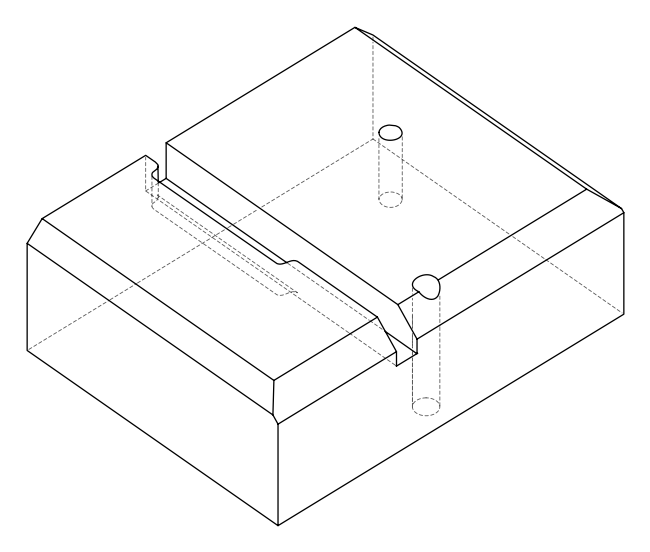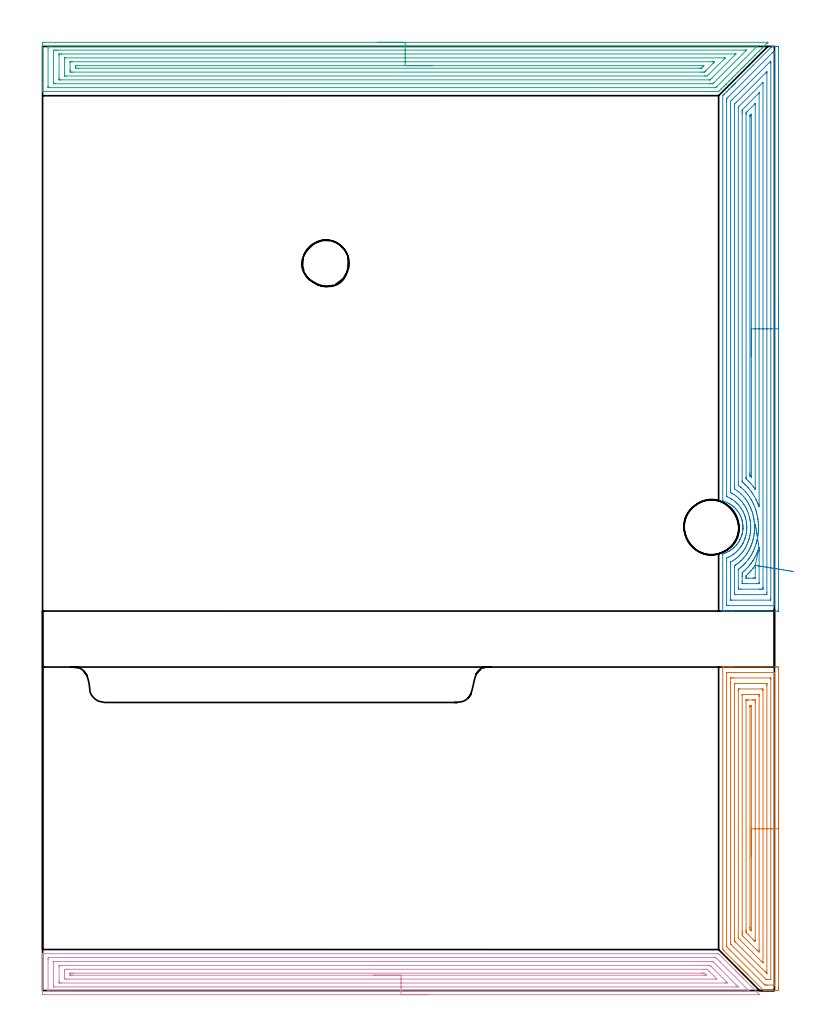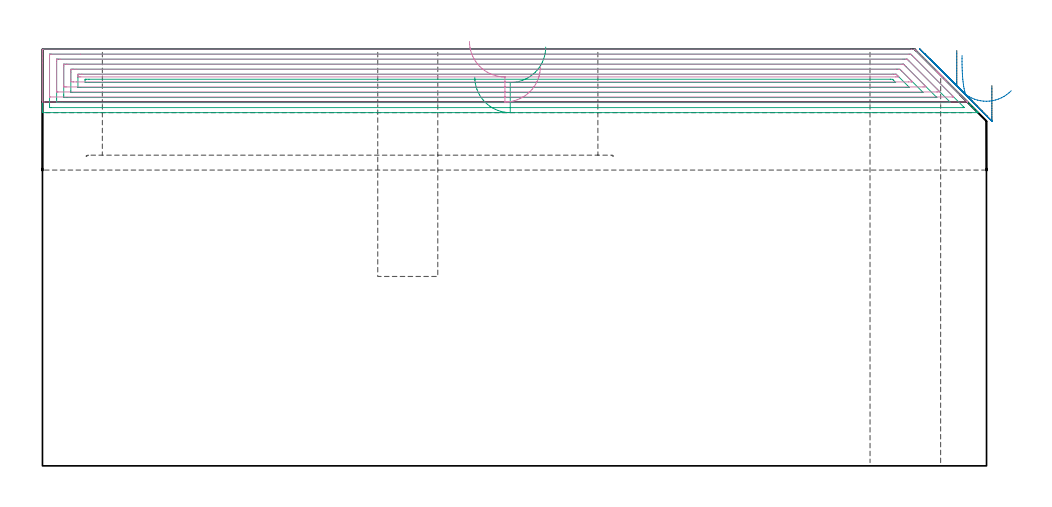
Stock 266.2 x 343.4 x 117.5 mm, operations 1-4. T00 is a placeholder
(PLAN: 12 operations, 8 tool changes, 83.6 min)
(1 AREA_MILL | FG_CHAMFER_SURFACE | UGT0205_001 | 7.4 min | 25876 mm3)
(2 AREA_MILL_1 | FG_CHAMFER_SURFACE_1 | UGT0205_001 | 12.65 min | 43922 mm3)
(3 AREA_MILL_2 | FG_CHAMFER_SURFACE_2 | UGT0205_001 | 14.53 min | 40387 mm3)
(4 AREA_MILL_3 | FG_CHAMFER_SURFACE_3 | UGT0205_001 | 12.38 min | 27876 mm3)
(5 MILL_OPEN_POCKET | POCKET_OPEN | NXT0201_010 | Follow Part, ap 2.5, ae 75% | 32.13 min | 227931 mm3)
(6 MILL_RECTANGULAR_SLOT | SLOT_RECTANGULAR | UGT0201_094 | Follow Part, ap 5, ae 75% | 1.26 min | 22692 mm3)
(7 MILL_BLIND_HOLE_FROM_SOLID_MATERIAL | STEP1POCKET | NXT0201_011 | Spiral | 1.61 min | 7735 mm3)
(8 SPOT_DRILL | STEP1HOLE | NXT0321_9005460120000 | 0.05 min | 0 mm3)
(9 DRILL_BLIND_HOLE_INTO_CENTER | STEP1HOLE | NXT0301_023 | 0.04 min | 0 mm3)
(10 GUN_DRILL_THROUGH_HOLE | STEP1HOLE | UGT0307_001 | 0.53 min | 1692 mm3)
(11 SPADE_DRILL_TO_ENLARGE_THROUGH_HOLE | STEP1HOLE | UGT0306_003 | 0.5 min | 8980 mm3)
(12 DRILL_TO_ENLARGE_THROUGH_HOLE | STEP1HOLE | UGT0301_265 | 0.51 min | 16509 mm3)
(TOOL UGT0205_001 | Chamfer Mill 20 x 3 x 45 deg. | D20 FL50 Z2)
(TOOL NXT0201_010 | ENDMILL 10mm [2P460-1000-NA 1630] | D10 FL30 Z6)
(TOOL UGT0201_094 | End mill 20 mm | D20 FL38 Z4)
(TOOL NXT0201_011 | ENDMILL 12mm [2P460-1200-NA 1630] | D12 FL38 Z6)
(TOOL NXT0321_9005460120000 | NC Spot Drill, 142deg, 12mm, Carbide, Uncoated | D12 PA142 FL30 Z2)
(TOOL NXT0301_023 | Carbide Drill 5.2mm [860.1-0520-016A1-MM 2214] | D5.2 PA140 FL28 Z2)
(TOOL UGT0307_001 | Gun Drill 5 mm | D5 PA130 FL24 Z1)
(TOOL UGT0306_003 | Spade Drill 12.5mm | D12.5 PA132 FL10 Z2)
(TOOL UGT0301_265 | Twist Drill 19.9 mm | D19.9 PA118 FL140 Z2)
(OP 1 AREA_MILL)
G17 G21 G94 G90
T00 M6
G54
G17 G0 G90 X267.7 Y68.85 S1061 M3
G43 Z127.5 H0
Z107.2
G94 G1 Y68.812 Z106.328 F250.
Y68.698 Z105.464
Y68.509 Z104.612
Y68.247 Z103.78
Y67.913 Z102.974
Y67.51 Z102.2
Y67.042 Z101.464
Y66.51 Z100.772
Y65.921 Z100.129
Y65.278 Z99.54
Y64.586 Z99.008
Y63.85 Z98.54
Y63.076 Z98.137
Y62.27 Z97.803
Y61.438 Z97.541
Y60.586 Z97.352
Y59.722 Z97.238
Y58.85 Z97.2
Y1.001
X267.699 Y0.568 Z97.201
X267.694 Y0.117 Z97.202
X267.691 Y0.009 Z97.205
X267.247 Y0. Z97.648
X266.929 Z97.966
X266.366 Z98.528
X265.728 Z99.169
X265.484 Z99.413
X264.847 Z100.05
X264.602 Z100.294
X264.114 Z100.786
X263.328 Z101.571
X262.839 Z102.059
X262.544 Z102.355
X262.289 Y0.01 Z102.609
X262.186 Y0.114 Z102.714
X256.837 Y5.462 Z108.061
X256.668 Y5.629 Z108.226
X256.503 Y5.796 Z108.395
X256.392 Y5.907 Z108.506
X256.228 Y6.07 Z108.667
X256.067 Y6.232 Z108.831
X255.947 Y6.352 Z108.951
X255.787 Y6.511 Z109.108
X255.63 Y6.669 Z109.268
X255.502 Y6.797 Z109.396
X255.346 Y6.951 Z109.549
X255.193 Y7.106 Z109.705
X255.057 Y7.242 Z109.841
X254.905 Y7.392 Z109.99
X254.756 Y7.542 Z110.141
X254.612 Y7.687 Z110.285
X254.465 Y7.833 Z110.431
X254.32 Y7.979 Z110.578
X254.167 Y8.132 Z110.73
X254.024 Y8.274 Z110.872
X253.883 Y8.416 Z111.015
X253.722 Y8.576 Z111.175
X253.583 Y8.715 Z111.313
X253.446 Y8.853 Z111.452
X253.278 Y9.021 Z111.62
X253.142 Y9.156 Z111.754
X253.009 Y9.289 Z111.888
X247.853 Y14.446 Z117.045
X247.496 Y14.805 Z117.402
X247.406 Y14.898 Z117.491
X247.4 Y15.695 Z117.5
Y117.577
X247.406 Y117.69 Z117.492
X247.651 Y117.7 Z117.247
X248.342 Z116.557
X249.127 Z115.772
X249.616 Z115.28
X249.86 Z115.036
X250.498 Z114.399
X250.742 Z114.155
X251.379 Z113.515
X261.198 Z103.698
X266.929 Z97.968
X267.247 Y117.697 Z97.65
X267.691 Y117.691 Z97.205
X267.694 Y117.583 Z97.203
X267.699 Y117.132 Z97.201
X267.7 Y116.675 Z97.2
Y58.85
X266.286 Z98.614
Y2.348
X266.284 Y2.146 Z98.616
X266.281 Y2.045 Z98.619
X266.279 Y2.024 Z98.621
X266.269 Y2.01 Z98.631
X266.173 Y2.007 Z98.727
X265.828 Y2.001 Z99.072
X263.721 Z101.179
X263.181 Y2.003 Z101.719
X262.839 Y2.01 Z102.061
X262.733 Y2.028 Z102.167
X262.624 Y2.133 Z102.276
X262.403 Y2.348 Z102.497
X252.836 Y11.913 Z112.064
X249.945 Y14.805 Z114.955
X249.616 Y15.134 Z115.284
X249.059 Y15.695 Z115.841
X248.87 Y15.892 Z116.03
X248.821 Y15.953 Z116.079
X248.819 Y15.999 Z116.081
X248.817 Y16.099 Z116.083
X248.814 Y16.504 Z116.086
Y16.585
Y115.352
X248.816 Y115.554 Z116.084
X248.819 Y115.655 Z116.081
X248.821 Y115.676 Z116.079
X248.831 Y115.69 Z116.069
X248.927 Y115.693 Z115.973
X249.272 Y115.699 Z115.628
X265.484 Y115.7 Z99.416
X266.023 Y115.698 Z98.877
X266.195 Y115.693 Z98.705
X266.27 Y115.69 Z98.63
X266.282 Y115.436 Z98.618
X266.284 Y115.352 Z98.616
X266.286 Y114.543 Z98.614
Y114.462
Y58.85
X264.872 Z100.028
X264.871 Y4.127 Z100.029
Y4.06
X264.868 Y4.027 Z100.032
X264.866 Y4.016 Z100.034
X264.854 Y4.01 Z100.046
X264.727 Y4.002 Z100.173
X263.721 Y4. Z101.179
X263.595 Y4.002 Z101.305
X263.342 Y4.009 Z101.558
X263.196 Y4.015 Z101.704
X263.156 Y4.051 Z101.744
X263.073 Y4.127 Z101.827
X250.498 Y16.702 Z114.402
X250.307 Y16.895 Z114.593
X250.26 Y16.946 Z114.64
X250.24 Y16.971 Z114.66
X250.236 Y17.023 Z114.664
X250.232 Y17.203 Z114.668
X250.229 Y17.474 Z114.671
Y113.573
X250.23 Y113.64 Z114.67
X250.232 Y113.673 Z114.668
X250.234 Y113.684 Z114.666
X250.246 Y113.69 Z114.654
X250.373 Y113.698 Z114.527
X250.498 Y113.7 Z114.402
X251.253 Z113.647
X264.602 Y113.699 Z100.298
X264.729 Y113.697 Z100.171
X264.813 Y113.692 Z100.087
X264.865 Y113.686 Z100.035
X264.867 Y113.662 Z100.033
X264.87 Y113.573 Z100.03
X264.871 Y113.301 Z100.029
X264.872 Y58.85 Z100.028
X263.457 Z101.443
Y6.797
X263.455 Y6.321 Z101.445
X263.452 Y6.215 Z101.448
X263.451 Y6.21 Z101.449
X263.431 Y6.225 Z101.469
X263.378 Y6.273 Z101.522
X263.274 Y6.375 Z101.626
X262.852 Y6.797 Z102.048
X252.174 Y17.474 Z112.726
X252.087 Y17.564 Z112.814
X251.908 Y17.751 Z112.992
X251.65 Y18.025 Z113.25
X251.647 Y18.094 Z113.253
X251.644 Y18.364 Z113.256
X251.643 Y18.988 Z113.257
Y19.254
Y111.527
X251.644 Y111.616 Z113.256
X251.648 Y111.67 Z113.252
X251.65 Y111.69 Z113.25
X251.669 Y111.692 Z113.231
X251.866 Y111.697 Z113.034
X252.261 Y111.7 Z112.639
X252.353 Z112.547
X262.932 Z101.968
X263.258 Y111.696 Z101.642
X263.42 Y111.69 Z101.48
X263.451 Y111.686 Z101.449
X263.454 Y111.66 Z101.446
X263.455 Y111.613 Z101.445
X263.457 Y111.169 Z101.443
Y110.903
Y58.85
X262.043 Z102.857
X262.042 Y10.356 Z102.858
X262.041 Y10.272 Z102.859
X262.036 Y10.185 Z102.864
X262.024 Y10.086 Z102.876
X261.958 Y10.147 Z102.942
X261.743 Y10.356 Z103.157
X253.734 Y18.364 Z111.166
X253.142 Y18.963 Z111.758
X253.075 Y19.035 Z111.825
X253.064 Y19.169 Z111.836
X253.059 Y19.254 Z111.841
X253.058 Y19.34 Z111.842
X253.057 Y109.209 Z111.843
X253.059 Y109.296 Z111.841
X253.064 Y109.468 Z111.836
X253.077 Y109.69 Z111.823
X253.142 Y109.693 Z111.758
X253.454 Y109.699 Z111.446
X261.387 Z103.513
X261.958 Y109.692 Z102.942
X262.032 Y109.69 Z102.868
X262.04 Y109.382 Z102.86
X262.042 Y109.21 Z102.858
X262.043 Y58.85 Z102.857
X260.629 Z104.271
X260.628 Y14.805 Z104.272
X260.626 Y14.369 Z104.274
X260.622 Y13.947 Z104.278
X260.195 Y14.361 Z104.705
X259.744 Y14.805 Z105.156
X254.905 Y19.643 Z109.995
X254.657 Y19.895 Z110.243
X254.534 Y20.024 Z110.366
X254.478 Y20.086 Z110.422
X254.477 Y20.144 Z110.423
X254.472 Y20.581 Z110.428
X254.471 Y21.034 Z110.429
Y21.472
Y107.344
X254.473 Y107.563 Z110.427
X254.476 Y107.672 Z110.424
X254.478 Y107.69 Z110.422
X254.503 Y107.694 Z110.397
X254.554 Y107.699 Z110.346
X259.842 Z105.058
X260.195 Y107.696 Z104.705
X260.547 Y107.69 Z104.353
X260.622 Y107.676 Z104.278
X260.625 Y107.607 Z104.275
X260.628 Y107.49 Z104.272
X260.629 Y107.344 Z104.271
Y106.906
Y58.85
X259.215 Z105.685
X259.214 Y18.364 Z105.686
X259.213 Y18.032 Z105.687
X259.21 Y17.866 Z105.69
X259.208 Y17.801 Z105.692
X259.153 Y17.854 Z105.747
X258.634 Y18.364 Z106.266
X256.668 Y20.33 Z108.232
X255.974 Y21.034 Z108.926
X255.892 Y21.137 Z109.008
X255.89 Y21.231 Z109.01
X255.888 Y21.429 Z109.012
X255.886 Y21.824 Z109.014
X255.885 Y21.923 Z109.015
X255.886 Y105.564 Z109.014
X255.888 Y105.663 Z109.012
X255.89 Y105.685 Z109.01
X255.891 Y105.69 Z109.009
X255.952 Y105.693 Z108.948
X256.131 Y105.698 Z108.769
X256.4 Y105.7 Z108.5
X256.534 Z108.366
X258.297 Z106.603
X258.432 Z106.468
X259.182 Y105.696 Z105.718
X259.195 Y105.691 Z105.705
X259.208 Y105.671 Z105.692
X259.209 Y105.564 Z105.691
X259.214 Y104.774 Z105.686
X259.215 Y104.675 Z105.685
Y58.85
X257.8 Z107.1
Y22.561
X257.797 Y21.923 Z107.103
X257.793 Y21.678 Z107.107
X257.55 Y21.899 Z107.35
X257.525 Y21.923 Z107.375
X257.307 Y22.169 Z107.593
X257.301 Y22.813 Z107.599
X257.3 Y23.066 Z107.6
Y103.148
X257.301 Y103.401 Z107.599
X257.303 Y103.569 Z107.597
X257.308 Y103.69 Z107.592
X257.351 Y103.694 Z107.549
X257.55 Y103.699 Z107.35
X257.634 Y103.7 Z107.266
X257.743 Y103.695 Z107.157
X257.793 Y103.69 Z107.107
X257.797 Y103.666 Z107.103
X257.799 Y103.636 Z107.101
X257.8 Y103.532 Z107.1
Y58.85
Y57.978 Z107.138
Y57.114 Z107.251
Y56.262 Z107.44
Y55.43 Z107.703
Y54.624 Z108.036
Y53.85 Z108.439
Y53.114 Z108.908
Y52.422 Z109.439
Y51.779 Z110.028
Y51.19 Z110.672
Y50.658 Z111.364
Y50.19 Z112.1
Y49.787 Z112.873
Y49.453 Z113.679
Y49.191 Z114.511
Y49.002 Z115.363
Y48.888 Z116.228
Y48.85 Z117.1
G0 Z127.5
M5
M2
(OP 2 AREA_MILL_1)
G17 G21 G94 G90
T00 M6
G54
G17 G0 G90 X267.7 Y250.7 S1061 M3
G43 Z127.5 H0
Z107.2
G94 G1 Y250.662 Z106.328 F250.
Y250.548 Z105.464
Y250.359 Z104.612
Y250.097 Z103.78
Y249.763 Z102.974
Y249.36 Z102.2
Y248.892 Z101.464
Y248.36 Z100.772
Y247.771 Z100.129
Y247.128 Z99.54
Y246.436 Z99.009
Y245.7 Z98.54
Y244.926 Z98.137
Y244.12 Z97.803
Y243.288 Z97.541
Y242.436 Z97.352
Y241.572 Z97.238
Y240.7 Z97.2
Y139.054
X267.699 Y138.596 Z97.201
X267.695 Y138.143 Z97.203
X267.691 Y138.009 Z97.206
X267.247 Y138. Z97.65
X251.379 Z113.516
X250.793 Z114.104
X250.498 Z114.399
X248.734 Z116.16
X248.152 Z116.747
X247.853 Z117.046
X247.703 Z117.196
X247.406 Y138.01 Z117.493
X247.4 Y138.15 Z117.5
Y158.66
X247.404 Y158.889 Z117.489
X247.406 Y158.891 Z117.487
X247.754 Y159.008 Z117.145
X247.853 Y159.04 Z117.046
X248.152 Y159.136 Z116.748
X248.268 Y159.177 Z116.631
X248.791 Y159.403 Z116.109
X249.029 Y159.506 Z115.869
X249.47 Y159.724 Z115.427
X249.616 Y159.805 Z115.279
X249.747 Y159.877 Z115.152
X249.907 Y159.965 Z114.992
X250.078 Y160.068 Z114.82
X250.139 Y160.108 Z114.76
X250.435 Y160.306 Z114.464
X250.784 Y160.559 Z114.115
X251.283 Y160.959 Z113.615
X251.379 Y161.048 Z113.517
X251.662 Y161.307 Z113.237
X252.191 Y161.85 Z112.706
X252.261 Y161.932 Z112.636
X252.539 Y162.257 Z112.359
X252.701 Y162.472 Z112.194
X252.833 Y162.642 Z112.067
X252.908 Y162.741 Z111.991
X253.17 Y163.132 Z111.729
X253.417 Y163.53 Z111.483
X253.436 Y163.564 Z111.464
X253.474 Y163.632 Z111.426
X253.667 Y164.01 Z111.229
X253.701 Y164.074 Z111.196
X253.913 Y164.523 Z110.986
X254.092 Y164.966 Z110.805
X254.255 Y165.414 Z110.641
X254.294 Y165.53 Z110.604
X254.297 Y165.54 Z110.602
X254.318 Y165.613 Z110.581
X254.367 Y165.794 Z110.528
X254.402 Y165.916 Z110.494
X254.499 Y166.305 Z110.399
X254.589 Y166.749 Z110.31
X254.617 Y166.924 Z110.283
X254.636 Y167.057 Z110.26
X254.646 Y167.131 Z110.247
X254.657 Y167.195 Z110.238
X254.697 Y167.558 Z110.199
X254.706 Y167.641 Z110.189
X254.712 Y167.762 Z110.179
X254.727 Y167.961 Z110.169
X254.731 Y168.023 Z110.164
X254.736 Y168.086 Z110.161
X254.74 Y168.216 Z110.157
X254.747 Y168.476 Z110.149
X254.733 Y168.915 Z110.162
Y168.958 Z110.165
X254.732 Y168.977
X254.712 Y169.226 Z110.179
X254.702 Y169.391 Z110.193
X254.699 Y169.423 Z110.196
X254.654 Y169.806 Z110.239
X254.648 Y169.868 Z110.248
X254.633 Y169.963 Z110.265
X254.576 Y170.315 Z110.322
X254.479 Y170.759 Z110.416
X254.464 Y170.815 Z110.431
X254.376 Y171.144 Z110.515
X254.324 Y171.357 Z110.576
X254.318 Y171.382 Z110.582
X254.294 Y171.469 Z110.604
X254.251 Y171.59 Z110.642
X254.232 Y171.65 Z110.663
X254.067 Y172.098 Z110.83
X253.884 Y172.541 Z111.014
X253.669 Y172.99 Z111.228
X253.417 Y173.471 Z111.482
X253.198 Y173.819 Z111.699
X253.147 Y173.901 Z111.75
X252.862 Y174.323 Z112.037
X252.539 Y174.747 Z112.359
X252.342 Y174.984 Z112.556
X252.188 Y175.157 Z112.709
X252.137 Y175.214 Z112.76
X251.661 Y175.698 Z113.237
X251.459 Y175.887 Z113.438
X251.438 Y175.906 Z113.459
X251.211 Y176.105 Z113.688
X250.785 Y176.441 Z114.115
X250.385 Y176.728 Z114.515
X249.976 Y176.996 Z114.924
X249.907 Y177.036 Z114.993
X249.471 Y177.276 Z115.428
X249.106 Y177.456 Z115.793
X249.029 Y177.494 Z115.87
X248.151 Y177.865 Z116.747
X248.095 Y177.887 Z116.803
X247.853 Y177.963 Z117.043
X247.658 Y178.024 Z117.239
X247.405 Y178.109 Z117.487
X247.403 Y178.111 Z117.488
X247.4 Y178.278 Z117.5
Y325.5 Z117.499
X247.853 Y325.955 Z117.043
X248.058 Y326.159 Z116.841
X248.116 Y326.216 Z116.784
X248.734 Y326.836 Z116.162
X248.968 Y327.068 Z115.932
X249.616 Y327.718 Z115.28
X249.82 Y327.92 Z115.08
X249.842 Y327.942 Z115.058
X250.498 Y328.599 Z114.399
X250.558 Y328.658 Z114.341
X250.733 Y328.834 Z114.166
X250.791 Y328.893 Z114.105
X250.848 Y328.949 Z114.051
X251.031 Y329.131 Z113.868
X251.085 Y329.187 Z113.812
X251.139 Y329.239 Z113.76
X251.328 Y329.428 Z113.571
X251.379 Y329.48 Z113.518
X251.429 Y329.53 Z113.47
X251.625 Y329.726 Z113.274
X251.673 Y329.774 Z113.224
X251.72 Y329.82 Z113.179
X251.922 Y330.023 Z112.977
X251.967 Y330.068 Z112.93
X258.462 Y336.562 Z106.438
X265.043 Y343.144 Z99.854
X265.3 Y343.4 Z99.599
X266.655 Z98.244
X267.247 Z97.649
X267.542 Z97.354
X267.691 Y343.398 Z97.205
X267.696 Y343.25 Z97.204
X267.7 Y343.021 Z97.2
Y240.7
X266.286 Z98.614
X266.285 Y140.176 Z98.615
X266.283 Y140.075 Z98.617
X266.28 Y140.026 Z98.62
X266.278 Y140.01 Z98.622
X266.233 Y140.008 Z98.667
X265.857 Y140.001 Z99.043
X249.616 Z115.284
X249.106 Y140.003 Z115.794
X248.911 Y140.01 Z115.989
X248.821 Y140.018 Z116.079
X248.816 Y140.297 Z116.084
X248.815 Y140.379 Z116.085
Y156.43
X248.82 Y157.235 Z116.08
X248.823 Y157.322 Z116.077
X249.371 Y157.57 Z115.529
X249.616 Y157.687 Z115.284
X249.965 Y157.86 Z114.935
X250.498 Y158.149 Z114.403
X250.539 Y158.172 Z114.361
X250.607 Y158.214 Z114.293
X251.068 Y158.528 Z113.832
X251.379 Y158.753 Z113.521
X251.579 Y158.904 Z113.321
X251.835 Y159.106 Z113.065
X252.065 Y159.303 Z112.835
X252.261 Y159.481 Z112.639
X252.523 Y159.731 Z112.377
X252.792 Y159.997 Z112.108
X252.963 Y160.179 Z111.937
X253.142 Y160.377 Z111.758
X253.376 Y160.652 Z111.524
X253.569 Y160.889 Z111.331
X253.765 Y161.15 Z111.135
X254.024 Y161.506 Z110.876
X254.135 Y161.668 Z110.765
X254.208 Y161.781 Z110.692
X254.475 Y162.216 Z110.425
X254.728 Y162.673 Z110.172
X254.765 Y162.743 Z110.135
X254.789 Y162.79 Z110.111
X254.905 Y163.03 Z109.995
X255.147 Y163.564 Z109.753
X255.333 Y164.023 Z109.567
X255.495 Y164.456 Z109.405
X255.538 Y164.582 Z109.362
X255.568 Y164.677 Z109.332
X255.767 Y165.368 Z109.133
X255.787 Y165.451 Z109.113
X255.923 Y166.102 Z108.977
X255.95 Y166.24 Z108.95
X256.048 Y166.868 Z108.852
X256.076 Y167.131 Z108.824
X256.124 Y167.682 Z108.776
X256.144 Y168.023 Z108.756
X256.156 Y168.541 Z108.744
X256.144 Y168.915 Z108.756
X256.113 Y169.477 Z108.787
X256.083 Y169.806 Z108.817
X255.993 Y170.49 Z108.907
X255.958 Y170.698 Z108.942
X255.787 Y171.529 Z109.113
X255.771 Y171.59 Z109.129
X255.583 Y172.275 Z109.317
X255.556 Y172.365 Z109.344
X255.516 Y172.482 Z109.384
X255.358 Y172.916 Z109.542
X255.171 Y173.373 Z109.729
X254.905 Y173.963 Z109.995
X254.756 Y174.265 Z110.144
X254.592 Y174.582 Z110.308
X254.242 Y175.157 Z110.658
X254.024 Y175.486 Z110.876
X253.617 Y176.049 Z111.283
X253.142 Y176.628 Z111.758
X252.853 Y176.94 Z112.047
X252.557 Y177.24 Z112.343
X252.261 Y177.525 Z112.639
X251.911 Y177.832 Z112.989
X251.379 Y178.247 Z113.521
X250.695 Y178.724 Z114.205
X250.498 Y178.845 Z114.403
X250.212 Y179.012 Z114.688
X249.616 Y179.312 Z115.284
X248.951 Y179.616 Z115.949
X248.836 Y179.674 Z116.064
X248.821 Y179.696 Z116.079
X248.819 Y179.718 Z116.081
X248.816 Y179.818 Z116.084
X248.815 Y180.021 Z116.085
X248.814 Y180.427 Z116.086
Y323.186
X248.816 Y323.995 Z116.084
X248.818 Y324.078 Z116.082
X248.834 Y324.472 Z116.066
X249.028 Y324.672 Z115.872
X249.32 Y324.97 Z115.58
X265.428 Y341.078 Z99.472
X265.484 Y341.133 Z99.416
X265.718 Y341.356 Z99.182
X265.766 Y341.39 Z99.134
X265.834 Y341.393 Z99.066
X265.994 Y341.397 Z98.906
X266.189 Y341.39 Z98.711
X266.279 Y341.382 Z98.621
X266.284 Y341.103 Z98.616
X266.285 Y341.021 Z98.615
X266.286 Y240.7 Z98.614
X264.872 Z100.029
X264.871 Y142.783
X264.866 Y142.162 Z100.034
X264.865 Y142.029 Z100.035
X264.855 Y142.01 Z100.045
X264.816 Y142.005 Z100.084
X264.762 Y142.001 Z100.138
X250.658 Y142. Z114.242
X250.498 Y142.002 Z114.403
X250.337 Y142.006 Z114.563
X250.237 Y142.01 Z114.663
X250.233 Y142.072 Z114.667
X250.231 Y142.162 Z114.669
X250.229 Y142.434 Z114.671
Y154.919
X250.231 Y155.539 Z114.669
X250.233 Y155.806 Z114.667
X250.235 Y155.844 Z114.665
X250.254 Y155.863 Z114.646
X250.318 Y155.901 Z114.582
X250.77 Y156.155 Z114.13
X251.249 Y156.43 Z113.652
X251.328 Y156.482 Z113.572
X251.379 Y156.517 Z113.521
X251.849 Y156.847 Z113.051
X252.261 Y157.15 Z112.639
X252.357 Y157.224 Z112.543
X252.48 Y157.322 Z112.42
X252.839 Y157.629 Z112.061
X253.142 Y157.906 Z111.758
X253.299 Y158.055 Z111.601
X253.461 Y158.214 Z111.439
X253.737 Y158.504 Z111.163
X254.024 Y158.814 Z110.876
X254.273 Y159.106 Z110.627
X254.556 Y159.459 Z110.344
X254.905 Y159.92 Z109.995
X254.938 Y159.964 Z109.962
X254.961 Y159.997 Z109.939
X255.29 Y160.499 Z109.61
X255.533 Y160.889 Z109.367
X255.627 Y161.051 Z109.273
X255.787 Y161.344 Z109.113
X256.009 Y161.781 Z108.891
X256.222 Y162.233 Z108.678
X256.416 Y162.673 Z108.484
X256.49 Y162.853 Z108.41
X256.668 Y163.304 Z108.232
X256.738 Y163.494 Z108.162
X256.762 Y163.564 Z108.138
X256.872 Y163.908 Z108.028
X256.948 Y164.173 Z107.952
X257.026 Y164.456 Z107.874
X257.135 Y164.876 Z107.765
X257.238 Y165.348 Z107.662
X257.293 Y165.607 Z107.607
X257.399 Y166.24 Z107.501
X257.419 Y166.372 Z107.481
X257.507 Y167.131 Z107.393
X257.511 Y167.171 Z107.389
X257.55 Y167.678 Z107.35
X257.565 Y168.008 Z107.335
Y168.023
X257.569 Y168.456 Z107.331
X257.567 Y168.898 Z107.333
X257.566 Y168.915 Z107.334
X257.55 Y169.268 Z107.35
X257.514 Y169.806 Z107.386
X257.511 Y169.846 Z107.389
X257.407 Y170.698 Z107.493
X257.384 Y170.866 Z107.516
X257.316 Y171.256 Z107.584
X257.247 Y171.59 Z107.653
X257.162 Y171.983 Z107.738
X257.038 Y172.482 Z107.862
X256.839 Y173.201 Z108.061
X256.781 Y173.373 Z108.119
X256.668 Y173.688 Z108.232
X256.439 Y174.265 Z108.461
X256.268 Y174.67 Z108.632
X256.039 Y175.157 Z108.861
X255.787 Y175.652 Z109.113
X255.561 Y176.049 Z109.339
X255.211 Y176.631 Z109.689
X255. Y176.94 Z109.9
X254.905 Y177.074 Z109.995
X254.584 Y177.507 Z110.316
X254.323 Y177.832 Z110.577
X254.024 Y178.192 Z110.876
X253.52 Y178.724 Z111.38
X253.142 Y179.096 Z111.758
X252.553 Y179.616 Z112.347
X252.261 Y179.846 Z112.639
X252.066 Y179.995 Z112.834
X251.456 Y180.43 Z113.444
X251.379 Y180.482 Z113.521
X251.342 Y180.507 Z113.558
X251.05 Y180.685 Z113.85
X250.813 Y180.821 Z114.087
X250.498 Y180.997 Z114.403
X250.241 Y181.14 Z114.659
X250.235 Y181.399 Z114.665
X250.231 Y181.669 Z114.669
X250.229 Y182.291 Z114.671
X250.228 Y182.563 Z114.672
X250.229 Y323.186 Z114.671
X250.23 Y323.322 Z114.67
X250.233 Y323.39 Z114.667
X250.235 Y323.42 Z114.665
X250.249 Y323.438 Z114.651
X250.498 Y323.695 Z114.403
X250.686 Y323.887 Z114.214
X250.877 Y324.078 Z114.023
X264.429 Y337.629 Z100.471
X264.602 Y337.799 Z100.298
X264.778 Y337.967 Z100.122
X264.865 Y338.036 Z100.035
X264.868 Y337.908 Z100.032
X264.87 Y337.726 Z100.03
X264.871 Y337.454 Z100.029
Y337.182
X264.872 Y240.7
X263.457 Z101.443
X263.456 Y144.838 Z101.444
X263.453 Y144.217 Z101.447
X263.45 Y144.014 Z101.45
X262.786 Y144. Z102.114
X252.207 Z112.693
X251.837 Y144.006 Z113.063
X251.658 Y144.01 Z113.242
X251.65 Y144.111 Z113.25
X251.645 Y144.569 Z113.255
X251.643 Y144.838 Z113.257
Y145.463
Y153.755
X251.645 Y154.378 Z113.255
X251.647 Y154.446 Z113.253
X251.649 Y154.476 Z113.251
X251.664 Y154.496 Z113.236
X251.891 Y154.647 Z113.009
X252.112 Y154.797 Z112.788
X252.261 Y154.902 Z112.639
X252.628 Y155.167 Z112.272
X253.142 Y155.552 Z111.758
X253.612 Y155.955 Z111.288
X254.024 Y156.329 Z110.876
X254.076 Y156.378 Z110.824
X254.13 Y156.43 Z110.77
X254.512 Y156.829 Z110.388
X254.905 Y157.245 Z109.995
X254.974 Y157.322 Z109.926
X255.342 Y157.772 Z109.558
X255.69 Y158.214 Z109.21
X255.732 Y158.27 Z109.168
X255.787 Y158.346 Z109.113
X256.096 Y158.793 Z108.804
X256.307 Y159.106 Z108.593
X256.448 Y159.329 Z108.452
X256.668 Y159.689 Z108.232
X256.78 Y159.885 Z108.12
X256.84 Y159.997 Z108.06
X257.083 Y160.47 Z107.817
X257.291 Y160.889 Z107.609
X257.375 Y161.066 Z107.525
X257.55 Y161.451 Z107.35
X257.648 Y161.681 Z107.252
X257.689 Y161.781 Z107.211
X257.895 Y162.324 Z107.005
X258.023 Y162.673 Z106.877
X258.126 Y162.981 Z106.774
X258.301 Y163.564 Z106.599
X258.33 Y163.667 Z106.57
X258.431 Y164.044 Z106.469
X258.51 Y164.376 Z106.39
X258.528 Y164.456 Z106.372
X258.664 Y165.113 Z106.236
X258.703 Y165.348 Z106.197
X258.79 Y165.877 Z106.11
X258.835 Y166.24 Z106.065
X258.882 Y166.675 Z106.018
X258.924 Y167.131 Z105.976
X258.951 Y167.497 Z105.949
X258.974 Y168.023 Z105.926
X258.982 Y168.358 Z105.918
X258.975 Y168.915 Z105.925
X258.96 Y169.272 Z105.94
X258.929 Y169.806 Z105.971
X258.894 Y170.231 Z106.006
X258.839 Y170.698 Z106.061
X258.77 Y171.247 Z106.13
X258.714 Y171.59 Z106.186
X258.565 Y172.346 Z106.335
X258.535 Y172.482 Z106.365
X258.431 Y172.927 Z106.469
X258.314 Y173.373 Z106.586
X258.27 Y173.537 Z106.63
X258.147 Y173.956 Z106.753
X258.045 Y174.265 Z106.855
X257.817 Y174.886 Z107.083
X257.708 Y175.157 Z107.192
X257.55 Y175.536 Z107.35
X257.316 Y176.049 Z107.584
X257.103 Y176.501 Z107.797
X256.869 Y176.94 Z108.031
X256.668 Y177.293 Z108.232
X256.339 Y177.832 Z108.561
X256.121 Y178.168 Z108.779
X255.787 Y178.653 Z109.113
X255.737 Y178.724 Z109.163
X255.6 Y178.913 Z109.3
X255.026 Y179.616 Z109.874
X254.905 Y179.756 Z109.995
X254.186 Y180.507 Z110.714
X254.024 Y180.665 Z110.876
X253.204 Y181.399 Z111.696
X253.142 Y181.449 Z111.758
X252.922 Y181.622 Z111.978
X251.812 Y182.413 Z113.088
X251.65 Y182.532 Z113.25
X251.648 Y182.604 Z113.252
X251.644 Y182.915 Z113.256
X251.643 Y183.183 Z113.257
Y183.808
Y321.403
X251.644 Y322.026 Z113.256
X251.648 Y322.294 Z113.252
X251.65 Y322.37 Z113.25
X251.663 Y322.402 Z113.237
X251.691 Y322.434 Z113.209
X251.785 Y322.534 Z113.115
X252.347 Y323.099 Z112.553
X263.136 Y333.887 Z101.764
X263.243 Y333.991 Z101.657
X263.436 Y334.175 Z101.464
X263.451 Y334.183 Z101.449
X263.453 Y334.158 Z101.447
X263.456 Y333.887 Z101.444
X263.457 Y333.683 Z101.443
Y240.7
X262.043 Z102.857
Y146.535
X262.042 Y146.448 Z102.858
X262.037 Y146.276 Z102.863
X262.028 Y146.01 Z102.872
X261.958 Y146.007 Z102.942
X261.689 Y146.002 Z103.211
X261.076 Y146. Z103.824
X260.809 Z104.091
X254.024 Y146.001 Z110.876
X253.755 Y146.002 Z111.145
X253.142 Y146.01 Z111.758
X253.064 Y146.026 Z111.836
X253.057 Y146.621 Z111.843
X253.058 Y152.949 Z111.842
X253.059 Y153.036 Z111.841
X253.064 Y153.203 Z111.836
X253.142 Y153.272 Z111.758
X253.412 Y153.482 Z111.488
X253.764 Y153.755 Z111.136
X253.908 Y153.872 Z110.992
X254.024 Y153.969 Z110.876
X254.386 Y154.281 Z110.514
X254.79 Y154.647 Z110.11
X254.85 Y154.703 Z110.05
X254.905 Y154.759 Z109.995
X255.288 Y155.152 Z109.612
X255.66 Y155.539 Z109.24
X255.721 Y155.605 Z109.179
X255.787 Y155.681 Z109.113
X256.404 Y156.43 Z108.496
X256.521 Y156.58 Z108.379
X256.668 Y156.775 Z108.232
X256.896 Y157.091 Z108.004
X257.059 Y157.322 Z107.841
X257.257 Y157.619 Z107.643
X257.55 Y158.066 Z107.35
X257.606 Y158.157 Z107.294
X257.64 Y158.214 Z107.26
X257.927 Y158.724 Z106.973
X258.132 Y159.106 Z106.768
X258.235 Y159.305 Z106.665
X258.431 Y159.698 Z106.469
X258.528 Y159.9 Z106.372
X258.572 Y159.997 Z106.328
X258.798 Y160.518 Z106.102
X258.952 Y160.889 Z105.948
X259.055 Y161.15 Z105.845
X259.296 Y161.781 Z105.604
X259.301 Y161.793 Z105.599
X259.313 Y161.831 Z105.587
X259.51 Y162.473 Z105.39
X259.568 Y162.673 Z105.332
X259.704 Y163.169 Z105.196
X259.804 Y163.564 Z105.096
X259.878 Y163.884 Z105.022
X260.002 Y164.456 Z104.898
X260.034 Y164.619 Z104.866
X260.161 Y165.348 Z104.739
X260.166 Y165.377 Z104.734
X260.195 Y165.575 Z104.705
X260.264 Y166.17 Z104.636
X260.271 Y166.24 Z104.629
X260.338 Y166.986 Z104.562
X260.348 Y167.131 Z104.552
X260.383 Y167.832 Z104.517
X260.389 Y168.023 Z104.511
X260.392 Y168.715 Z104.508
X260.389 Y168.915 Z104.511
X260.36 Y169.639 Z104.54
X260.349 Y169.806 Z104.551
X260.287 Y170.605 Z104.613
X260.277 Y170.698 Z104.623
X260.195 Y171.395 Z104.705
X260.17 Y171.59 Z104.73
X260.166 Y171.619 Z104.734
X260.084 Y172.086 Z104.816
X260.008 Y172.482 Z104.892
X259.96 Y172.719 Z104.94
X259.811 Y173.373 Z105.089
X259.685 Y173.889 Z105.215
X259.583 Y174.265 Z105.317
X259.482 Y174.618 Z105.418
X259.321 Y175.149 Z105.579
X259.318 Y175.157 Z105.582
X259.313 Y175.172 Z105.587
X258.974 Y176.049 Z105.926
X258.734 Y176.634 Z106.166
X258.596 Y176.94 Z106.304
X258.431 Y177.291 Z106.469
X258.161 Y177.832 Z106.739
X257.847 Y178.423 Z107.053
X257.669 Y178.724 Z107.231
X257.55 Y178.916 Z107.35
X257.098 Y179.616 Z107.802
X256.668 Y180.22 Z108.232
X256.449 Y180.507 Z108.451
X255.787 Y181.323 Z109.113
X255.72 Y181.399 Z109.18
X254.905 Y182.242 Z109.995
X254.856 Y182.291 Z110.044
X254.024 Y183.026 Z110.876
X253.839 Y183.183 Z111.061
X253.142 Y183.708 Z111.758
X253.096 Y183.744 Z111.804
X253.073 Y183.765 Z111.827
X253.065 Y183.774 Z111.835
X253.063 Y183.816 Z111.837
X253.058 Y183.988 Z111.842
X253.057 Y184.074 Z111.843
Y184.88
Y321.
X253.059 Y321.201 Z111.841
X253.062 Y321.301 Z111.838
X253.064 Y321.348 Z111.836
X253.104 Y321.403 Z111.796
X253.122 Y321.423 Z111.778
X253.142 Y321.444 Z111.758
X261.988 Y330.29 Z102.912
X262.02 Y330.32 Z102.88
X262.031 Y330.324 Z102.869
X262.038 Z102.862
X262.04 Y330.32 Z102.86
X262.042 Y330.306 Z102.858
X262.043 Y330.234 Z102.857
Y240.7
X260.629 Z104.271
Y176.751
X260.628 Y176.502 Z104.272
X260.623 Y176.049 Z104.277
X260.622 Y176.01 Z104.278
X260.612 Y175.986 Z104.288
X260.587 Y176.049 Z104.313
X260.49 Y176.302 Z104.41
X260.281 Y176.853 Z104.619
X260.247 Y176.94 Z104.653
X260.195 Y177.072 Z104.705
X259.866 Y177.832 Z105.034
X259.591 Y178.442 Z105.309
X259.452 Y178.724 Z105.448
X259.313 Y178.996 Z105.587
X258.976 Y179.616 Z105.924
X258.467 Y180.471 Z106.433
X258.085 Y181.047 Z106.815
X257.837 Y181.399 Z107.063
X257.55 Y181.792 Z107.35
X257.154 Y182.291 Z107.746
X256.668 Y182.884 Z108.232
X256.388 Y183.183 Z108.512
X255.787 Y183.799 Z109.113
X255.503 Y184.074 Z109.397
X255.188 Y184.36 Z109.712
X254.905 Y184.611 Z109.995
X254.5 Y184.966 Z110.4
X254.478 Y184.998 Z110.422
X254.475 Y185.022 Z110.425
X254.473 Y185.076 Z110.427
X254.472 Y185.186 Z110.428
X254.471 Y185.405 Z110.429
Y319.167
X254.472 Y319.619 Z110.428
X254.475 Y320.055 Z110.425
X254.478 Y320.283 Z110.422
X254.49 Y320.33 Z110.41
X254.533 Y320.377 Z110.367
X254.66 Y320.511 Z110.24
X260.546 Y326.398 Z104.354
X260.6 Y326.449 Z104.3
X260.618 Y326.464 Z104.282
X260.622 Z104.278
X260.625 Y326.459 Z104.275
X260.628 Y326.418 Z104.272
X260.629 Y326.39 Z104.271
Y326.314
Y240.7
X259.215 Z105.685
X259.214 Y182.885 Z105.686
X259.213 Y182.392 Z105.687
X259.211 Y182.291 Z105.689
X259.209 Z105.691
X258.969 Y182.639 Z105.931
X258.571 Y183.183 Z106.329
X258.431 Y183.363 Z106.469
X257.859 Y184.074 Z107.041
X257.55 Y184.447 Z107.35
X257.059 Y184.966 Z107.841
X256.668 Y185.366 Z108.232
X256.158 Y185.858 Z108.742
X255.965 Y186.042 Z108.935
X255.892 Y186.111 Z109.008
X255.89 Y186.156 Z109.01
X255.888 Y186.254 Z109.012
X255.885 Y186.65 Z109.015
Y186.75
Y318.727
X255.888 Y319.123 Z109.012
X255.89 Y319.222 Z109.01
X255.892 Y319.268 Z109.008
X255.909 Y319.3 Z108.991
X256.004 Y319.4 Z108.896
X256.217 Y319.619 Z108.683
X258.987 Y322.389 Z105.913
X259.105 Y322.505 Z105.795
X259.191 Y322.586 Z105.709
X259.202 Y322.595 Z105.698
X259.208 Y322.554 Z105.692
X259.213 Y322.396 Z105.687
X259.214 Y322.294 Z105.686
X259.215 Y322.16 Z105.685
Y240.7
X257.8 Z107.1
Y187.388
X257.798 Y186.75 Z107.102
X257.797 Y186.709 Z107.103
X257.796 Y186.703 Z107.104
X257.742 Y186.75 Z107.158
X257.55 Y186.941 Z107.35
X257.377 Y187.116 Z107.523
X257.335 Y187.161 Z107.565
X257.316 Y187.183 Z107.584
X257.307 Y187.221 Z107.593
X257.303 Y187.388 Z107.597
X257.301 Y187.641 Z107.599
X257.3 Y187.894 Z107.6
X257.299 Y188.533 Z107.601
X257.3 Y317.836 Z107.6
X257.301 Y318.087 Z107.599
X257.303 Y318.173 Z107.597
X257.306 Y318.237 Z107.594
X257.334 Y318.275 Z107.566
X257.55 Y318.5 Z107.35
X257.662 Y318.614 Z107.238
X257.775 Y318.727 Z107.125
X257.786 Y318.733 Z107.114
X257.793 Y318.734 Z107.107
X257.796 Y318.727 Z107.104
X257.798 Y318.709 Z107.102
X257.8 Y318.475 Z107.1
Y240.7
Y239.828 Z107.138
Y238.963 Z107.252
Y238.112 Z107.44
Y237.28 Z107.703
Y236.474 Z108.037
Y235.7 Z108.439
Y234.964 Z108.908
Y234.272 Z109.439
Y233.629 Z110.029
Y233.04 Z110.672
Y232.508 Z111.364
Y232.04 Z112.1
Y231.637 Z112.873
Y231.303 Z113.679
Y231.041 Z114.511
Y230.852 Z115.363
Y230.738 Z116.228
Y230.7 Z117.1
G0 Z127.5
X259.302 Y169.23
Z115.72
G1 X259.287 Y169.326 Z114.853
X259.283 Y169.347 Z113.98
X259.292 Y169.292 Z113.11
X259.312 Y169.163 Z112.247
X259.345 Y168.96 Z111.399
X259.388 Y168.685 Z110.573
X259.443 Y168.34 Z109.773
X259.508 Y167.927 Z109.008
X259.583 Y167.45 Z108.281
X259.669 Y166.913 Z107.599
X259.763 Y166.318 Z106.968
X259.865 Y165.672 Z106.391
X259.975 Y164.978 Z105.874
X260.091 Y164.242 Z105.419
X260.213 Y163.47 Z105.032
X260.34 Y162.668 Z104.713
X260.471 Y161.841 Z104.467
X260.605 Y160.997 Z104.295
X260.622 Y160.889 Z104.278
X260.624 Y160.827 Z104.276
X260.628 Y160.451 Z104.272
X260.629 Y159.997 Z104.271
Y159.839
Y148.405
X260.627 Y148.185 Z104.273
X260.625 Y148.076 Z104.275
X260.622 Y148.023 Z104.278
X260.617 Y148.009 Z104.283
X260.59 Y148.005 Z104.31
X260.195 Y148.001 Z104.705
X259.713 Y148. Z105.187
X256.187 Z108.713
X255.305 Z109.595
X254.905 Y148.003 Z109.995
X254.506 Y148.008 Z110.394
X254.483 Y148.01 Z110.417
X254.478 Y148.021 Z110.422
X254.475 Y148.063 Z110.425
X254.472 Y148.141 Z110.428
X254.471 Y148.844 Z110.429
Y150.627
X254.472 Y151.08 Z110.428
X254.474 Y151.516 Z110.426
X254.478 Y151.972 Z110.422
X254.484 Y152.02 Z110.416
X254.531 Y152.062 Z110.369
X254.602 Y152.124 Z110.298
X254.905 Y152.384 Z109.995
X255.159 Y152.606 Z109.741
X255.445 Y152.863 Z109.455
X255.621 Y153.031 Z109.279
X255.787 Y153.194 Z109.113
X256.064 Y153.475 Z108.836
X256.335 Y153.755 Z108.565
X256.496 Y153.929 Z108.404
X256.668 Y154.122 Z108.232
X256.908 Y154.404 Z107.992
X257.11 Y154.647 Z107.79
X257.307 Y154.893 Z107.593
X257.55 Y155.203 Z107.35
X257.693 Y155.394 Z107.207
X257.798 Y155.539 Z107.102
X258.059 Y155.915 Z106.841
X258.413 Y156.43 Z106.487
X258.42 Y156.442 Z106.48
X258.431 Y156.46 Z106.469
X258.755 Y156.995 Z106.145
X258.946 Y157.322 Z105.954
X259.078 Y157.56 Z105.822
X259.313 Y157.994 Z105.587
X259.388 Y158.138 Z105.512
X259.425 Y158.214 Z105.475
X259.674 Y158.74 Z105.226
X259.844 Y159.106 Z105.056
X259.952 Y159.351 Z104.948
X260.195 Y159.917 Z104.705
X260.217 Y159.974 Z104.683
X260.226 Y159.997 Z104.674
X260.578 Y160.93 Z104.322
X260.605 Y160.997 Z104.295
X259.208 Y154.647 Z105.692
X259.215 Y153.755 Z105.685
X259.214 Y150.089 Z105.686
X259.213 Y150.04 Z105.687
X259.211 Y150.017 Z105.689
X259.21 Y150.012 Z105.69
X259.175 Y150.01 Z105.725
X258.803 Y150.002 Z106.097
X258.617 Y150. Z106.283
X258.431 Z106.469
X256.668 Z108.232
X255.972 Y150.001 Z108.928
X255.921 Y150.006 Z108.979
X255.911 Y150.009 Z108.989
X255.892 Y150.026 Z109.008
X255.889 Y150.085 Z109.011
X255.887 Y150.188 Z109.013
X255.888 Y150.584 Z109.012
X255.891 Y150.782 Z109.009
X255.894 Y150.874 Z109.006
X255.942 Y150.922 Z108.958
X256.105 Y151.08 Z108.795
X256.393 Y151.358 Z108.507
X256.668 Y151.626 Z108.232
X256.84 Y151.798 Z108.06
X257.008 Y151.972 Z107.892
X257.272 Y152.253 Z107.628
X257.55 Y152.557 Z107.35
X257.692 Y152.72 Z107.208
X257.812 Y152.863 Z107.088
X258.431 Y153.63 Z106.469
X258.487 Y153.699 Z106.413
X258.529 Y153.755 Z106.371
X258.581 Y153.825 Z106.319
X258.86 Y154.214 Z106.04
X259.172 Y154.647 Z105.728
X259.179 Y154.651 Z105.721
X259.208 Y154.647 Z105.692
X259.846 Y154.545 Z105.107
X260.533 Y154.435 Z104.58
X261.263 Y154.318 Z104.116
X262.029 Y154.195 Z103.718
X262.827 Y154.067 Z103.39
X263.65 Y153.936 Z103.133
X264.492 Y153.801 Z102.949
X265.347 Y153.664 Z102.841
X266.208 Y153.526 Z102.808
X267.068 Y153.388 Z102.852
X267.922 Y153.252 Z102.971
X268.761 Y153.117 Z103.165
X269.581 Y152.986 Z103.433
X270.375 Y152.859 Z103.772
X271.137 Y152.737 Z104.18
X271.86 Y152.621 Z104.653
X272.54 Y152.512 Z105.188
X273.172 Y152.411 Z105.782
G0 Z127.5
M5
M2
(OP 3 AREA_MILL_2)
G17 G21 G94 G90
T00 M6
G54
G17 G0 G90 X121.9 Y344.9 S1061 M3
G43 Z127.5 H0
Z109.6
G94 G1 X121.938 Z108.728 F250.
X122.052 Z107.864
X122.241 Z107.012
X122.503 Z106.18
X122.837 Z105.374
X123.24 Z104.6
X123.709 Z103.864
X124.24 Z103.172
X124.829 Z102.529
X125.472 Z101.94
X126.164 Z101.408
X126.9 Z100.94
X127.674 Z100.537
X128.48 Z100.203
X129.312 Z99.941
X130.164 Z99.752
X131.028 Z99.638
X131.9 Z99.6
X263.539
X263.781 Y344.895 Z99.604
X263.782 Y344.894 Z99.605
X263.781 Y344.88 Z99.619
X263.534 Y344.633 Z99.866
X263.483 Y344.583 Z99.916
X263.276 Y344.374 Z100.122
X262.665 Y343.765 Z100.735
X262.59 Y343.69 Z100.809
X262.389 Y343.487 Z101.009
X261.797 Y342.897 Z101.603
X261.697 Y342.796 Z101.702
X261.503 Y342.601 Z101.895
X260.929 Y342.029 Z102.471
X260.804 Y341.903 Z102.595
X260.616 Y341.714 Z102.782
X260.06 Y341.16 Z103.34
X259.729 Y340.827 Z103.669
X259.192 Y340.292 Z104.208
X258.842 Y339.94 Z104.556
X258.324 Y339.424 Z105.076
X257.956 Y339.054 Z105.443
X257.455 Y338.555 Z105.945
X257.069 Y338.167 Z106.329
X256.587 Y337.687 Z106.813
X256.182 Y337.28 Z107.216
X255.719 Y336.819 Z107.681
X255.295 Y336.393 Z108.103
X255.148 Y336.247 Z108.252
X254.85 Y335.95 Z108.55
X254.408 Y335.507 Z108.99
X253.944 Y335.043 Z109.456
X253.521 Y334.62 Z109.877
X253.037 Y334.137 Z110.363
X252.635 Y333.733 Z110.764
X252.131 Y333.231 Z111.269
X251.748 Y332.846 Z111.651
X251.225 Y332.324 Z112.175
X250.861 Y331.96 Z112.538
X250.682 Y331.782 Z112.718
X250.509 Y331.609 Z112.891
X249.974 Y331.073 Z113.425
X249.789 Y330.889 Z113.611
X249.641 Y330.741 Z113.759
X249.531 Y330.629 Z113.868
X249.491 Y330.591 Z113.908
X248.773 Y329.873 Z114.627
X248.644 Y329.743 Z114.754
X248.598 Y329.697 Z114.801
X247.904 Y329.004 Z115.496
X247.757 Y328.856 Z115.641
X247.705 Y328.804 Z115.694
X247.036 Y328.136 Z116.364
X246.871 Y327.969 Z116.528
X246.812 Y327.911 Z116.587
X246.177 Y327.277 Z117.223
X245.925 Y327.029 Z117.466
X245.895 Y327.004 Z117.489
X245.77 Y327. Z117.5
X0.168
X0.01 Y327.003 Z117.488
X0.008 Y327.029 Z117.462
X0. Y327.396 Z117.104
Y327.745 Z116.754
Y328.413 Z116.082
Y329.633 Z114.864
Y330.186 Z114.308
Y342.157 Z102.34
Y344.374 Z100.123
X0.003 Y344.654 Z99.844
X0.01 Y344.892 Z99.606
X0.25 Y344.899 Z99.599
X131.9 Y344.9 Z99.6
Y343.486 Z101.014
X259.613
X259.833 Y343.48 Z101.02
X259.916 Y343.476 Z101.024
X259.899 Y343.454 Z101.046
X259.872 Y343.425 Z101.075
X259.776 Y343.326 Z101.174
X259.702 Y343.252 Z101.248
X245.324 Y328.874 Z115.626
X245.09 Y328.645 Z115.855
X244.867 Y328.429 Z116.071
X244.43 Y328.414 Z116.086
X2.401
X2.178 Y328.416 Z116.084
X2.067 Y328.418 Z116.082
X2.02 Y328.421 Z116.079
X2.01 Y328.451 Z116.049
X2.006 Y328.555 Z115.945
X2.001 Y328.81 Z115.69
X2. Y342.601 Z101.899
X2.002 Y342.997 Z101.503
X2.01 Y343.396 Z101.104
X2.02 Y343.479 Z101.021
X2.067 Y343.482 Z101.018
X2.178 Y343.484 Z101.016
X2.401 Y343.486 Z101.014
X131.9
Y342.072 Z102.428
X255.148 Y342.071 Z102.429
X255.682
X255.82 Y342.069 Z102.431
X256.041 Y342.064 Z102.436
X256.05 Y342.058 Z102.442
X256.048 Y342.052 Z102.448
X256.041 Y342.041 Z102.459
X244.308 Y330.308 Z114.192
X244.185 Y330.186 Z114.314
X243.858 Y329.868 Z114.632
X243.804 Y329.835 Z114.665
X243.717 Y329.833 Z114.667
X243.537 Y329.831 Z114.669
X243.004 Y329.829 Z114.671
X242.644
X4.547
X4.187 Y329.83 Z114.67
X4.067 Y329.832 Z114.668
X4.025 Y329.835 Z114.665
X4.01 Y329.837 Z114.663
X4.007 Y329.877 Z114.623
X4.003 Y330.001 Z114.499
X4.001 Y330.186 Z114.314
X4. Y330.372 Z114.128
Y341.013 Z103.487
X4.002 Y341.714 Z102.786
X4.005 Y341.895 Z102.605
X4.016 Y342.064 Z102.436
X4.187 Y342.067 Z102.433
X4.721 Y342.07 Z102.43
X5.08 Y342.071 Z102.429
X5.613 Y342.072 Z102.428
X131.9
Y340.657 Z103.843
X251.747
X252.107 Y340.655 Z103.845
X252.165 Y340.653 Z103.847
X252.189 Y340.65 Z103.85
X252.18 Y340.638 Z103.862
X252.118 Y340.57 Z103.93
X252.045 Y340.494 Z104.006
X251.978 Y340.427 Z104.073
X243.524 Y331.973 Z112.527
X243.078 Y331.529 Z112.971
X242.93 Y331.385 Z113.115
X242.811 Y331.272 Z113.228
X242.775 Y331.25 Z113.25
X242.734 Y331.247 Z113.253
X242.644 Y331.245 Z113.255
X242.473 Y331.243 Z113.257
X6.695
X6.097 Y331.245 Z113.255
X6.029 Y331.248 Z113.252
X6.013 Y331.249 Z113.251
X6.009 Y331.265 Z113.235
X6.005 Y331.316 Z113.184
X6.002 Y331.521 Z112.979
X6. Y331.933 Z112.567
Y339.94 Z104.56
X6.003 Y340.37 Z104.13
X6.007 Y340.585 Z103.915
X6.01 Y340.637 Z103.863
X6.017 Y340.651 Z103.849
X6.042 Y340.652 Z103.848
X6.146 Y340.655 Z103.845
X6.866 Y340.657 Z103.843
X7.037
X131.9
Y339.243 Z105.257
X247.812
X248.003 Y339.242 Z105.258
X248.194 Y339.239 Z105.261
X248.304 Y339.237 Z105.263
X248.223 Y339.133 Z105.367
X248.152 Y339.054 Z105.446
X248.079 Y338.978 Z105.522
X248.003 Y338.901 Z105.599
X242.295 Y333.193 Z111.307
X241.946 Y332.846 Z111.654
X241.847 Y332.752 Z111.748
X241.751 Y332.664 Z111.836
X241.048 Y332.658 Z111.842
X240.858 Y332.657 Z111.843
X8.652
X8.462 Y332.659 Z111.841
X8.081 Y332.664 Z111.836
X8.009 Y332.671 Z111.829
X8.006 Y332.697 Z111.803
X8.002 Y332.754 Z111.746
X8.001 Y332.846 Z111.654
X8. Y333.494 Z111.006
Y338.814 Z105.686
X8.002 Y339.054 Z105.446
X8.007 Y339.215 Z105.285
X8.009 Y339.23 Z105.27
X8.043 Y339.236 Z105.264
X8.144 Y339.24 Z105.26
X8.271 Y339.242 Z105.258
X131.9 Y339.243 Z105.257
Y337.829 Z106.671
X243.537
X243.879 Y337.828 Z106.672
X244.153 Y337.825 Z106.675
X244.43 Y337.822 Z106.678
X244.436 Y337.795 Z106.705
X244.43 Y337.782 Z106.718
X244.18 Y337.529 Z106.971
X243.933 Y337.28 Z107.22
X241.272 Y334.62 Z109.88
X241.066 Y334.414 Z110.086
X240.858 Y334.207 Z110.293
X240.758 Y334.114 Z110.386
X240.723 Y334.083 Z110.417
X240.687 Y334.078 Z110.422
X240.514 Y334.075 Z110.425
X239.965 Y334.072 Z110.428
X239.624 Y334.071 Z110.429
X10.991 Y334.072 Z110.428
X10.439 Y334.075 Z110.425
X10.091 Y334.078 Z110.422
X10.01 Y334.088 Z110.412
X10.004 Y334.164 Z110.336
X10.001 Y334.62 Z109.88
X10. Y335.055 Z109.445
X10.001 Y337.715 Z106.785
X10.004 Y337.778 Z106.722
X10.01 Y337.814 Z106.686
X10.014 Y337.823 Z106.677
X10.025 Y337.824 Z106.676
X10.162 Y337.827 Z106.673
X10.439 Y337.829 Z106.671
X10.779
X131.9
Y336.415 Z108.085
X239.944 Y336.414 Z108.086
X239.965
X240.584 Y336.393 Z108.107
X240.279 Y336.082 Z108.418
X239.965 Y335.764 Z108.736
X239.834 Y335.637 Z108.863
X239.697 Y335.507 Z108.993
X239.093 Y335.486 Z109.014
X239.072
X13.118 Y335.485 Z109.015
X12.245 Y335.487 Z109.013
X12.225 Y335.488 Z109.012
X12.01 Y335.507 Z108.993
X12.005 Y335.725 Z108.775
X12.01 Y336.393 Z108.107
X12.206 Y336.412 Z108.088
X12.225 Y336.413 Z108.087
X13.096 Y336.415 Z108.085
X131.9
X132.772 Z108.123
X133.637 Z108.237
X134.488 Z108.426
X135.32 Z108.688
X136.126 Z109.022
X136.9 Z109.425
X137.636 Z109.894
X138.328 Z110.425
X138.971 Z111.014
X139.56 Z111.657
X140.092 Z112.35
X140.56 Z113.085
X140.963 Z113.859
X141.297 Z114.665
X141.559 Z115.497
X141.748 Z116.349
X141.862 Z117.214
X141.9 Z118.085
G0 Z127.5
M5
M2
(OP 4 AREA_MILL_3)
G17 G21 G94 G90
T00 M6
G54
G17 G0 G90 X140.4 Y-1.5 S1061 M3
G43 Z127.5 H0
Z112.6
G94 G1 X140.362 Z111.728 F250.
X140.248 Z110.863
X140.059 Z110.012
X139.797 Z109.18
X139.463 Z108.374
X139.06 Z107.6
X138.592 Z106.864
X138.06 Z106.172
X137.471 Z105.529
X136.828 Z104.939
X136.136 Z104.408
X135.4 Z103.94
X134.626 Z103.537
X133.82 Z103.203
X132.988 Z102.941
X132.136 Z102.752
X131.272 Z102.638
X130.4 Z102.6
X0.6
X0.127 Y-1.495 Z102.603
X0.01 Y-1.492 Z102.606
X0. Y-1.37 Z102.727
Y9.466 Z113.561
Y10.92 Z115.017
Y12.103 Z116.198
Y12.712 Z116.811
Y12.982 Z117.081
X0.001 Y13.112 Z117.211
X0.01 Y13.394 Z117.493
X0.154 Y13.4 Z117.5
X245.034
X245.9 Y13.393 Z117.493
X245.926 Y13.371 Z117.471
X246.318 Y12.982 Z117.081
X252.033 Y7.269 Z111.364
X252.171 Y7.13 Z111.228
X252.332 Y6.969 Z111.067
X252.473 Y6.829 Z110.925
X252.617 Y6.684 Z110.782
X252.765 Y6.536 Z110.634
X252.913 Y6.39 Z110.485
X253.063 Y6.238 Z110.336
X253.198 Y6.103 Z110.201
X253.352 Y5.95 Z110.045
X253.509 Y5.792 Z109.89
X253.631 Y5.67 Z109.768
X253.792 Y5.51 Z109.605
X254.301 Y4.999 Z109.099
X254.55 Y4.751 Z108.849
X254.67 Y4.631 Z108.728
X255.006 Y4.294 Z108.394
X260.497 Y-1.195 Z102.902
X260.794 Y-1.494 Z102.604
X260.795 Y-1.498 Z102.601
X260.794 Y-1.499 Z102.599
X130.4 Y-1.5 Z102.6
Y-0.086 Z104.014
X2.265 Y-0.085 Z104.015
X2.032 Y-0.08 Z104.02
X2.011 Y-0.079 Z104.021
X2.006 Y-0.062 Z104.038
X2.002 Y-0.034 Z104.066
X2. Y-0.007 Z104.093
Y0.176 Z104.276
X2.001 Y11.224 Z115.324
X2.002 Y11.601 Z115.701
X2.01 Y11.975 Z116.075
X2.385 Y11.983 Z116.083
X2.505 Y11.985 Z116.085
X10.748 Y11.986 Z116.086
X244.262 Y11.985 Z116.085
X244.647 Y11.982 Z116.082
X244.836 Y11.979 Z116.079
X245.034 Y11.805 Z115.905
X245.624 Y11.224 Z115.324
X245.926 Y10.924 Z115.024
X246.505 Y10.345 Z114.445
X256.631 Y0.219 Z104.319
X256.848 Y0. Z104.1
X256.883 Y-0.038 Z104.062
X256.912 Y-0.072 Z104.028
X256.881 Y-0.079 Z104.021
X256.631 Y-0.084 Z104.016
X256.511 Y-0.085 Z104.015
X130.4 Y-0.086 Z104.014
Y1.328 Z105.428
X4.398 Y1.329 Z105.429
X4.169 Y1.33 Z105.43
X4.093 Y1.332 Z105.432
X4.034 Y1.335 Z105.435
X4.01 Y1.345 Z105.445
X4.007 Y1.389 Z105.489
X4.003 Y1.555 Z105.655
X4. Y1.721 Z105.821
Y9.632 Z113.732
X4.002 Y10.345 Z114.445
X4.004 Y10.507 Z114.607
X4.009 Y10.561 Z114.661
X4.055 Y10.565 Z114.665
X4.169 Y10.567 Z114.667
X4.832 Y10.571 Z114.671
X5.061
X243.479
X243.632 Y10.569 Z114.669
X243.754 Y10.566 Z114.666
X243.826 Y10.563 Z114.663
X243.85 Y10.541 Z114.641
X244.054 Y10.345 Z114.445
X252.171 Y2.23 Z106.33
X252.845 Y1.555 Z105.655
X253.063 Y1.336 Z105.436
Y1.331 Z105.431
X252.4 Y1.329 Z105.429
X252.171 Y1.328 Z105.428
X130.4
Y2.743 Z106.843
X6.845
X6.531 Y2.744 Z106.844
X6.122 Y2.748 Z106.848
X6.035 Y2.75 Z106.85
X6.01 Y2.758 Z106.858
X6.007 Y2.8 Z106.9
X6.004 Y2.893 Z106.993
X6. Y3.266 Z107.366
Y8.587 Z112.687
X6.005 Y9.003 Z113.103
X6.009 Y9.107 Z113.207
X6.013 Y9.15 Z113.25
X6.074 Y9.152 Z113.252
X6.269 Y9.155 Z113.255
X6.845 Y9.157 Z113.257
X7.158
X242.358
X242.673 Y9.155 Z113.255
X242.743 Y9.153 Z113.253
X242.774 Y9.151 Z113.251
X242.876 Y9.063 Z113.163
X243.129 Y8.819 Z112.919
X243.25 Y8.701 Z112.801
X248.637 Y3.313 Z107.413
X249.174 Y2.75 Z106.85
X248.602 Y2.745 Z106.845
X248.288 Y2.743 Z106.843
X130.4
Y4.157 Z108.257
X9.557
X8.664 Y4.158 Z108.258
X8.629 Y4.159 Z108.259
X8.01 Y4.192 Z108.292
X8.002 Y4.81 Z108.91
X8.001 Y6.829 Z110.929
X8.004 Y7.445 Z111.545
X8.01 Y7.708 Z111.808
X8.596 Y7.741 Z111.841
X8.629 Y7.742 Z111.842
X9.486 Y7.743 Z111.843
X240.538
X241.432 Y7.741 Z111.841
X241.466 Y7.739 Z111.839
X241.782 Y7.708 Z111.808
X242.358 Y7.142 Z111.242
X244.142 Y5.36 Z109.46
X244.43 Y5.071 Z109.171
X245.034 Y4.464 Z108.564
X245.298 Y4.192 Z108.292
X245.065 Y4.162 Z108.262
X245.034 Y4.16 Z108.26
X244.177 Y4.157 Z108.257
X130.4
Y5.571 Z109.671
X10.798
X10.413 Y5.573 Z109.673
X10.03 Y5.577 Z109.677
X10.013 Y5.578 Z109.678
X10.009 Y5.592 Z109.692
X10.004 Y5.633 Z109.733
X10.001 Y5.706 Z109.806
Y6.154 Z110.254
X10.004 Y6.255 Z110.355
X10.009 Y6.305 Z110.405
X10.012 Y6.322 Z110.422
X10.034 Y6.324 Z110.424
X10.413 Y6.327 Z110.427
X10.921 Y6.329 Z110.429
X11.306
X239.681
X240.191 Y6.327 Z110.427
X240.573 Y6.324 Z110.424
X240.697 Y6.322 Z110.422
X240.832 Y6.208 Z110.308
X241.097 Y5.95 Z110.05
X241.466 Y5.583 Z109.683
Y5.575 Z109.675
X240.957 Y5.572 Z109.672
X240.573 Y5.571 Z109.671
X130.4
X129.528 Z109.709
X128.664 Z109.823
X127.812 Z110.012
X126.98 Z110.274
X126.174 Z110.608
X125.4 Z111.011
X124.664 Z111.48
X123.972 Z112.011
X123.329 Z112.6
X122.74 Z113.243
X122.208 Z113.935
X121.74 Z114.671
X121.337 Z115.445
X121.003 Z116.251
X120.741 Z117.083
X120.552 Z117.935
X120.438 Z118.8
X120.4 Z119.671
G0 Z127.5
M5
M2
